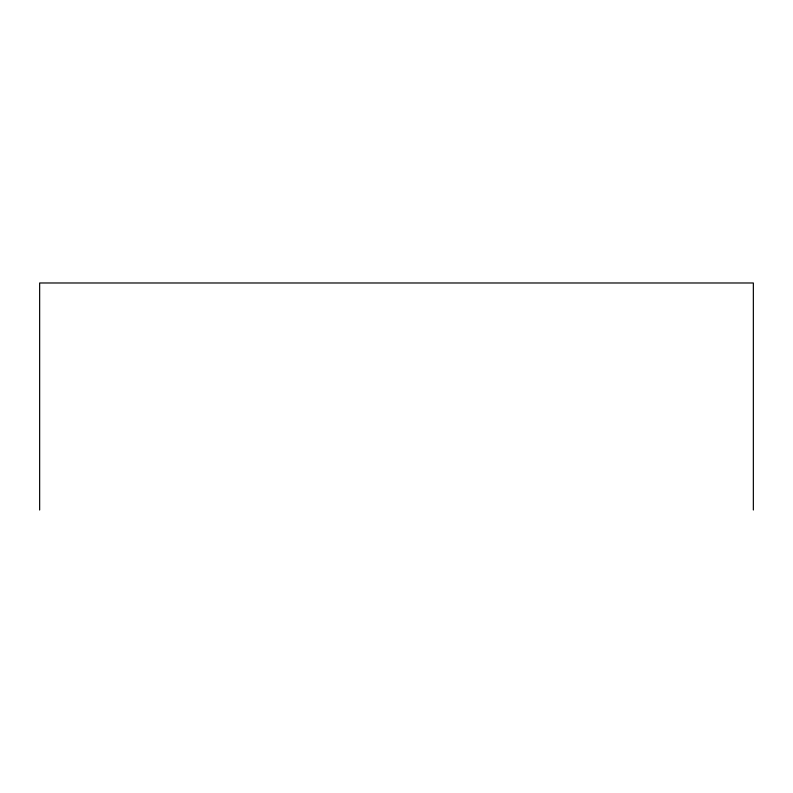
<?xml version="1.0" encoding="UTF-8"?>
<svg xmlns="http://www.w3.org/2000/svg" width="793" height="793" viewBox="0 0 793 793"><rect width="100%" height="100%" fill="white"/><g stroke="black" fill="none" stroke-linecap="round" stroke-linejoin="round"><path stroke-width="1.19" d="M753.35 510.018L753.35 282.982L39.65 282.982L39.65 510.018"/></g></svg>
